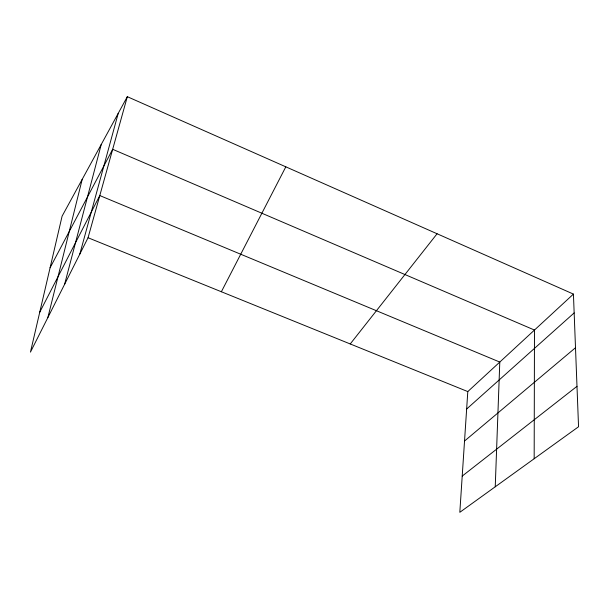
<?xml version="1.0" encoding="UTF-8"?>
<svg xmlns="http://www.w3.org/2000/svg" width="609" height="609" viewBox="0 0 609 609"><rect width="100%" height="100%" fill="white"/><g stroke="black" fill="none" stroke-linecap="round" stroke-linejoin="round"><path stroke-width="0.91" d="M534.169 458.729L534.481 330.048L112.673 149.296L50.09 267.747M495.239 486.789L499.791 362.066L99.792 195.565L39.73 312.242M573.434 294.101L467.796 391.587L459.818 512.314L578.55 426.749L573.434 294.101L127.319 96.686L62.095 216.172L30.45 352.124L88.054 237.738L127.319 96.686M47.875 317.517L82.2 179.335M64.623 284.266L101.216 144.508M79.809 254.098L118.207 113.388M221.371 291.749L285.819 166.828M350.236 343.956L437.079 233.765M466.646 409.027L574.158 312.912M464.53 441.03L575.497 347.731M462.216 476.078L576.989 386.327M88.054 237.738L467.796 391.587"/></g></svg>
